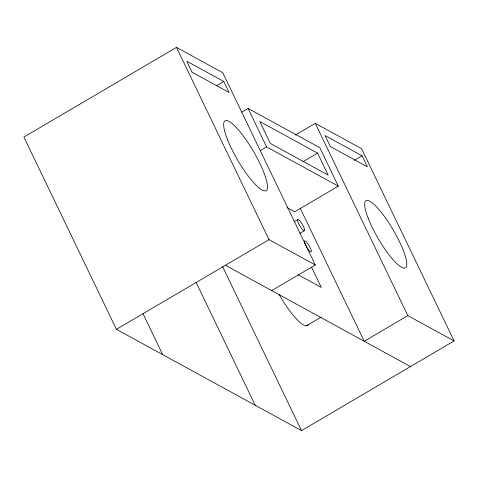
<?xml version="1.0" encoding="UTF-8"?>
<svg xmlns="http://www.w3.org/2000/svg" width="478" height="478" viewBox="0 0 478 478"><rect width="100%" height="100%" fill="white"/><g stroke="black" fill="none" stroke-linecap="round" stroke-linejoin="round"><path stroke-width="0.72" d="M271.695 290.6L315.289 264.973L222.754 72.704L176.484 47.382L23.9 137.061L116.435 329.33L301.516 430.618L454.1 340.939L361.565 148.67L315.295 123.348L295.422 135.029M216.713 85.622L223.77 81.475L229.058 92.463L192.042 72.202L186.755 61.214L223.77 81.475M241.683 112.211L248.094 108.44L319.818 147.69L338.322 186.145L294.729 211.766L286.902 207.488M260.193 150.666L266.605 146.895L338.322 186.145M302.849 161.797L317.595 153.127L328.171 175.103L270.333 143.448L259.757 121.478L317.595 153.127M354.377 160.339L362.067 155.822L367.355 166.804L330.34 146.549L325.052 135.561L362.067 155.822M294.161 221.732L297.961 219.498M116.435 329.33L269.018 239.651L315.289 264.973M299.831 233.378L304.265 230.766A6.483 1.446 59.6 0 0 300.883 222.145A6.483 1.446 59.6 0 0 298.194 222.491A6.483 1.446 59.6 0 0 304.265 230.766M306.577 325.757L321.324 317.087M454.1 340.939L407.83 315.617L364.236 341.244L300.172 208.133M298.135 274.719L321.27 287.38L311.596 267.28M225.425 265.278L410.506 366.566M315.295 123.348L407.83 315.617M248.094 108.44L266.605 146.895M176.484 47.382L269.018 239.651M222.569 266.581L301.516 430.618M196.034 282.271L255.246 405.296M142.97 313.64L162.705 354.652M308.346 324.293A38.903 8.664 59.6 0 1 279.068 294.4M227.486 139.558A40.475 9.016 59.6 0 0 265.356 190.895A40.475 9.016 59.6 0 0 243.888 136.768A40.475 9.016 59.6 0 0 227.486 139.558M368.239 218.434A38.903 8.664 59.6 0 0 404.669 268.104A38.903 8.664 59.6 0 0 384.354 216.367A38.903 8.664 59.6 0 0 368.239 218.434M304.928 243.714A6.483 1.446 59.6 0 0 310.999 251.99A6.483 1.446 59.6 0 0 307.617 243.368A6.483 1.446 59.6 0 0 304.928 243.714"/></g></svg>
